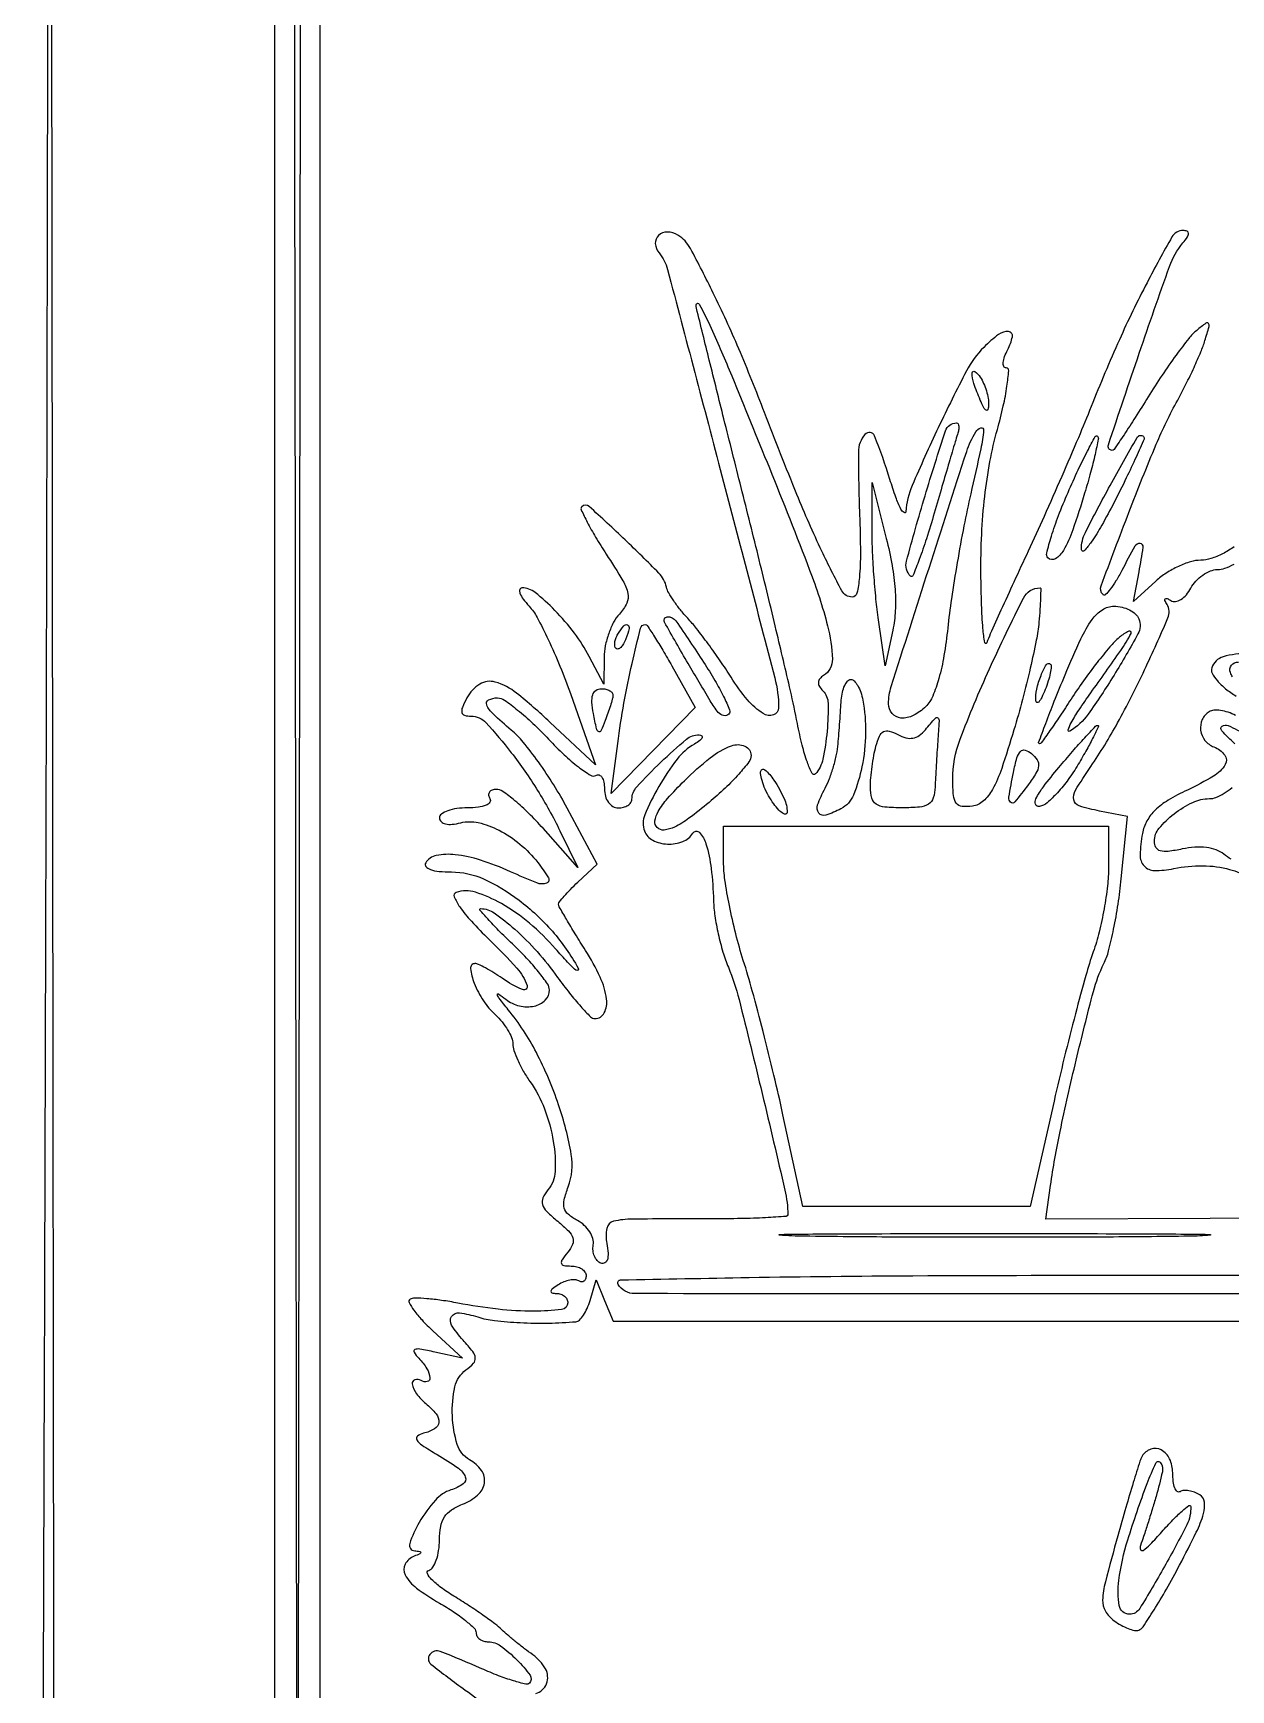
# Model space of a CAD drawing. Header units: inches. Extents: x -279 to 561, y -345 to 342.
# Drawn here: x -212 to -211.346, y -305.535 to -304.63 of the extents above; entities that cross this region are included whole.
import ezdxf

# ---------------------------------------------------------------- set-up
doc = ezdxf.new("R2010")
doc.units = ezdxf.units.IN
doc.header["$LTSCALE"] = 0.5
doc.header["$MEASUREMENT"] = 0

msp = doc.modelspace()

# ---------------------------------------------------------------- linework, layer by layer
for points in [[(-211.8532, -303.70677), (-211.85447, -304.78398), (-211.85574, -305.86119), (-211.85698, -304.78398, 0.000303), (-211.85782, -304.30902, 0.000858), (-211.85917, -303.97764, 0.000042), (-211.86075, -303.70924, 0.412467)], [(-211.86571, -303.70924, 0.000044), (-211.86698, -303.97076, 0.000881), (-211.86795, -304.29394, 0.00031), (-211.86823, -304.75771), (-211.86823, -305.80864), (-211.92827, -305.80864), (-211.98832, -305.80864), (-211.98959, -304.75646), (-211.99086, -303.70427), (-211.9921, -304.58548, -0.000253), (-211.99282, -304.96088, -0.000211), (-211.99396, -305.36022, -0.000212), (-211.99531, -305.72602, -0.000576), (-211.99667, -305.98547), (-212, -306.50426), (-209.40938, -306.50426)], [(-211.34429, -304.91043, -0.038317), (-211.35058, -304.91425, -0.039693), (-211.35699, -304.91688, -0.076118), (-211.36246, -304.91776, 0.071336), (-211.36802, -304.9186, 0.035486), (-211.37468, -304.92113, 0.034325), (-211.38135, -304.92479, 0.042541), (-211.38695, -304.92911), (-211.39926, -304.94037), (-211.39616, -304.9241, 0.010567), (-211.3939, -304.91068, 0.432658), (-211.39555, -304.9086, 0.294008), (-211.39848, -304.91016, 0.008286), (-211.40556, -304.92332, -0.016375), (-211.40879, -304.92909, -0.029082), (-211.41187, -304.93359, -0.031701), (-211.41448, -304.93655, -0.414095), (-211.41581, -304.93655, -0.293664), (-211.41687, -304.93168, -0.002214), (-211.40175, -304.89168, -0.008165), (-211.38676, -304.85441, -0.026015), (-211.37508, -304.83027, 0.00991), (-211.37058, -304.82169, 0.008428), (-211.36617, -304.81247, 0.00852), (-211.36244, -304.80394, 0.023625), (-211.3602, -304.79778, 0.00669), (-211.35796, -304.79018, 0.244346), (-211.35832, -304.78845, 0.402938), (-211.35969, -304.78829, 0.011699), (-211.36471, -304.79226, 0.052316), (-211.36903, -304.79668, 0.009614), (-211.37594, -304.80577, 0.010234), (-211.38363, -304.81678, 0.009153), (-211.39117, -304.8285, -0.00352), (-211.39821, -304.83973, -0.005664), (-211.40438, -304.84919, -0.001506), (-211.40985, -304.85731, -0.248706), (-211.41077, -304.8578, -0.511754), (-211.41293, -304.8548, -0.0017), (-211.39603, -304.80459, -0.004059), (-211.3795, -304.75728, -0.087335), (-211.37221, -304.74449, 0.023746), (-211.36975, -304.74123, 0.146859), (-211.36912, -304.73925, 0.314335), (-211.3699, -304.7381, 0.092025), (-211.37211, -304.73769, 0.26929), (-211.37819, -304.74122, 0.009341), (-211.39183, -304.76619, 0.015305), (-211.40689, -304.79732, 0.010187), (-211.42231, -304.83384, -0.005208), (-211.4293, -304.85085, -0.00265), (-211.43842, -304.87209, -0.002632), (-211.44805, -304.8939, -0.003939), (-211.45672, -304.91284, 0.001337), (-211.46453, -304.92968, 0.001759), (-211.47156, -304.94509, 0.001274), (-211.47738, -304.95804, 0.016915), (-211.47934, -304.96289, -0.770815), (-211.48043, -304.96279, -0.019868), (-211.48141, -304.95493, -0.01284), (-211.48215, -304.94207, -0.005852), (-211.4825, -304.92525, -0.013966), (-211.48208, -304.90351, -0.016465), (-211.48043, -304.883, -0.01753), (-211.47759, -304.8639, -0.021859), (-211.47355, -304.84643, 0.011691), (-211.4703, -304.83351, 0.02033), (-211.46828, -304.82265, 0.016275), (-211.46736, -304.81424, 0.437049), (-211.46873, -304.81276, -0.298756), (-211.46999, -304.81193, -0.124148), (-211.47034, -304.80982, -0.068209), (-211.46961, -304.80659, -0.033626), (-211.46788, -304.80275, 0.073228), (-211.46534, -304.79569, 0.444849), (-211.46739, -304.79293, 0.187788), (-211.47286, -304.79448, 0.034536), (-211.48093, -304.8015, 0.076385), (-211.49039, -304.81439, 0.009673), (-211.5058, -304.84537, 0.009048), (-211.52008, -304.87701, 0.088223), (-211.52342, -304.89125, -0.579987), (-211.52447, -304.89178, -0.131411), (-211.52619, -304.88984, -0.030046), (-211.52896, -304.88335, -0.010419), (-211.53217, -304.87369, 0.019444), (-211.54059, -304.84988, 0.563414), (-211.54582, -304.84901, 0.17974), (-211.54943, -304.85873, 0.009145), (-211.54877, -304.89298, -0.00736), (-211.54831, -304.91358, -0.024354), (-211.54886, -304.92714, -0.03275), (-211.55021, -304.93579, -0.351019), (-211.5528, -304.93787, -0.276888), (-211.55843, -304.93449, -0.01168), (-211.56935, -304.91283, -0.014271), (-211.58297, -304.88193, -0.005117), (-211.60066, -304.83716, 0.009033), (-211.61477, -304.80223, 0.012941), (-211.62864, -304.77185, 0.009837), (-211.64112, -304.7475, 0.131738), (-211.64794, -304.74025, 0.13295), (-211.65369, -304.73854, 0.19749), (-211.65854, -304.74039, 0.224779), (-211.66029, -304.74486, 0.157292), (-211.65825, -304.74995, -0.10896), (-211.65362, -304.75894, -0.000416), (-211.62389, -304.87173, -0.00068), (-211.59508, -304.98199, -0.063639), (-211.59299, -304.99835, -0.323304), (-211.5958, -305.00225, -0.226683), (-211.60138, -305.00154, -0.075915), (-211.60996, -304.99397, -0.03301), (-211.61895, -304.98165, 0.009524), (-211.62485, -304.97271, 0.007916), (-211.63145, -304.96342, 0.008008), (-211.63777, -304.95511, 0.021363), (-211.64261, -304.94945, -0.01872), (-211.64662, -304.94482, -0.019384), (-211.65022, -304.93996, -0.019511), (-211.653, -304.93553, -0.074832), (-211.65418, -304.9325, 0.139036), (-211.65838, -304.92478, 0.008941), (-211.67682, -304.90661, 0.005608), (-211.69638, -304.88841, 0.40037), (-211.70044, -304.88851, 0.315115), (-211.70074, -304.89021, 0.00966), (-211.69742, -304.89699, 0.015761), (-211.69291, -304.90513, 0.009845), (-211.68715, -304.91438, -0.008892), (-211.67803, -304.92896, -0.080968), (-211.67527, -304.9359, -0.168377), (-211.67588, -304.94117, -0.071698), (-211.6799, -304.94714, 0.063507), (-211.68305, -304.95165, 0.035399), (-211.68573, -304.95781, 0.034695), (-211.6876, -304.96453, 0.047011), (-211.68827, -304.97079), (-211.68847, -304.98541), (-211.69635, -304.9704, 0.040709), (-211.70447, -304.95757, 0.032241), (-211.71517, -304.94512, 0.029976), (-211.72592, -304.93538, 0.170678), (-211.73309, -304.93286, 0.334199), (-211.73429, -304.93376, 0.163726), (-211.7342, -304.93578, 0.067797), (-211.73244, -304.93898, 0.027702), (-211.72925, -304.94279, -0.06461), (-211.72485, -304.94895, -0.012809), (-211.71875, -304.96107, -0.013367), (-211.71234, -304.97566, -0.012081), (-211.70648, -304.99107), (-211.69296, -305.02942), (-211.71783, -305.00616, 0.01857), (-211.73603, -304.99036, 0.098641), (-211.74767, -304.98429, 0.213376), (-211.75614, -304.98545, 0.131492), (-211.76314, -304.99292, 0.022581), (-211.76564, -304.99814, 0.157909), (-211.76588, -305.00091, 0.275386), (-211.76442, -305.00244, 0.067733), (-211.76084, -305.00292, -0.209847), (-211.75279, -305.00646, -0.021072), (-211.73894, -305.02287, -0.025468), (-211.72458, -305.04349, -0.025439), (-211.71238, -305.06548), (-211.70257, -305.0855), (-211.7216, -305.06415, 0.016022), (-211.72936, -305.05598, 0.021267), (-211.73696, -305.0491, 0.019202), (-211.74359, -305.044, 0.158504), (-211.74717, -305.04288, 0.082803), (-211.74944, -305.04329, 0.159079), (-211.75089, -305.04441, 0.180136), (-211.75129, -305.04605, 0.10998), (-211.75063, -305.04796, -0.297719), (-211.75068, -305.04992, -0.145541), (-211.75271, -305.05156, -0.069343), (-211.75692, -305.05264, -0.027979), (-211.76284, -305.05297, 0.034448), (-211.76871, -305.05337, 0.052521), (-211.77366, -305.0546, 0.068399), (-211.77706, -305.05639, 0.242068), (-211.77815, -305.05852, 0.211654), (-211.77727, -305.06051, 0.12889), (-211.77494, -305.06172, 0.079682), (-211.77126, -305.06196, 0.03792), (-211.76656, -305.06115, -0.118765), (-211.75693, -305.06106, -0.06204), (-211.7456, -305.06521, -0.055611), (-211.73424, -305.07274, -0.051647), (-211.72451, -305.08277, -0.03155), (-211.71868, -305.09122, -0.477316), (-211.71974, -305.09414, -0.179772), (-211.72497, -305.09401, -0.011327), (-211.73937, -305.08787, 0.027605), (-211.75575, -305.0815, 0.052774), (-211.76953, -305.07855, 0.073911), (-211.77986, -305.07899, 0.209728), (-211.78566, -305.083, 0.326523), (-211.7855, -305.08498, 0.130636), (-211.78313, -305.08661, 0.061499), (-211.77836, -305.08767, 0.024166), (-211.77162, -305.088, -0.107525), (-211.75408, -305.09181, -0.055258), (-211.7347, -305.1034, -0.051108), (-211.7165, -305.12041, -0.053117), (-211.70239, -305.14055, -0.375224), (-211.70262, -305.14161, -0.349813), (-211.70375, -305.14157, -0.029229), (-211.7082, -305.1373, -0.007788), (-211.71478, -305.12998, 0.038233), (-211.72898, -305.116, 0.045997), (-211.74433, -305.10529, 0.052354), (-211.75856, -305.09905, 0.1588), (-211.76899, -305.09913, 0.434115), (-211.77008, -305.1015, 0.054873), (-211.76705, -305.10706, 0.034187), (-211.76074, -305.11492, 0.013618), (-211.75108, -305.12483, -0.015453), (-211.73583, -305.1406, -0.103404), (-211.73033, -305.14995, -0.651688), (-211.73287, -305.15227, -0.049355), (-211.74391, -305.14606, 0.01293), (-211.74854, -305.14299, 0.016197), (-211.753, -305.1404, 0.014442), (-211.75682, -305.13848, 0.109624), (-211.75878, -305.13804, 0.448236), (-211.76118, -305.14074, 0.066246), (-211.75916, -305.14874, 0.050113), (-211.75414, -305.1584, 0.063987), (-211.74763, -305.16602, -0.037425), (-211.74399, -305.16985, -0.036075), (-211.74091, -305.17422, -0.038294), (-211.73878, -305.17847, -0.097372), (-211.73812, -305.18184, 0.082963), (-211.73751, -305.18549, 0.023893), (-211.73538, -305.19083, 0.023331), (-211.73237, -305.19671, 0.022913), (-211.7288, -305.20233, -0.061921), (-211.7208, -305.21741, -0.049677), (-211.71598, -305.23515, -0.052323), (-211.71499, -305.25148, -0.163765), (-211.71889, -305.26161, 0.066036), (-211.72167, -305.26603, 0.184097), (-211.72191, -305.26964, 0.124483), (-211.71961, -305.2734, 0.023876), (-211.71359, -305.27877, -0.024569), (-211.70768, -305.28406, -0.120331), (-211.70534, -305.28785, -0.181155), (-211.70551, -305.29144, -0.072311), (-211.70811, -305.29571, 0.020918), (-211.71119, -305.29975, 0.218241), (-211.71155, -305.30174, 0.303345), (-211.71026, -305.3029, 0.035586), (-211.7062, -305.30319, -0.063433), (-211.7031, -305.30359, -0.081404), (-211.70047, -305.30475, -0.09842), (-211.69871, -305.30647, -0.151158), (-211.69808, -305.30849, -0.080793), (-211.69838, -305.31033, -0.15914), (-211.69925, -305.31151, -0.183592), (-211.70055, -305.31185, -0.111548), (-211.70207, -305.31132, 0.131214), (-211.70412, -305.31071, 0.054724), (-211.70703, -305.31093, 0.049042), (-211.71026, -305.31188, 0.045296), (-211.71333, -305.31345, 0.019534), (-211.71645, -305.3156, 0.180775), (-211.71732, -305.31695, 0.409565), (-211.71676, -305.31783, 0.054277), (-211.71435, -305.31813, -0.07833), (-211.71196, -305.31853, -0.089546), (-211.70993, -305.31965, -0.099425), (-211.70857, -305.32129, -0.123684), (-211.70809, -305.32321, -0.381791), (-211.71143, -305.32694, -0.027023), (-211.72657, -305.32782, -0.028657), (-211.74618, -305.32677, -0.019961), (-211.7681, -305.32344, 0.011768), (-211.77698, -305.32195, 0.015999), (-211.78505, -305.32104, 0.012872), (-211.79171, -305.32068, 0.146426), (-211.79422, -305.32136, 0.394768), (-211.7947, -305.32311, 0.035351), (-211.79207, -305.32733, 0.031257), (-211.78768, -305.33265, 0.017757), (-211.78176, -305.33853), (-211.76564, -305.35344), (-211.78065, -305.35019, 0.008587), (-211.78883, -305.34857, 0.138166), (-211.7916, -305.34883, 0.477643), (-211.79205, -305.35025, 0.04327), (-211.78941, -305.35359, -0.049253), (-211.78505, -305.35925, -0.114325), (-211.78333, -305.36429, -0.382047), (-211.7848, -305.36632, -0.194184), (-211.78816, -305.36575, 0.215119), (-211.79163, -305.36529, 0.386198), (-211.793, -305.36758, 0.109214), (-211.79061, -305.373, 0.061463), (-211.78566, -305.37826, -0.047916), (-211.77998, -305.38397, -0.193174), (-211.77854, -305.38856, -0.247433), (-211.78078, -305.39212, -0.075178), (-211.78691, -305.39453, 0.105498), (-211.79018, -305.39605, 0.393067), (-211.79055, -305.39809, 0.104977), (-211.78763, -305.40104, 0.011349), (-211.77944, -305.40616, -0.017389), (-211.76783, -305.4136, -0.149376), (-211.76405, -305.41838, -0.348552), (-211.76521, -305.42216, -0.072512), (-211.7719, -305.42545, 0.136114), (-211.78039, -305.43105, 0.045287), (-211.78921, -305.44322, 0.056231), (-211.7944, -305.45472, 0.488323), (-211.79168, -305.45872, -0.017815), (-211.78887, -305.45901, -0.39756), (-211.7884, -305.45959, -0.270802), (-211.78892, -305.46035, -0.012468), (-211.79191, -305.46164, 0.174915), (-211.79688, -305.46609, 0.252381), (-211.79688, -305.47186, 0.109746), (-211.79069, -305.47903, 0.030118), (-211.77811, -305.48725, -0.017081), (-211.77046, -305.49198, -0.024022), (-211.764, -305.49674, -0.021782), (-211.75919, -305.50101, -0.202819), (-211.75813, -305.50352, 0.137475), (-211.75762, -305.50537, 0.100196), (-211.75616, -305.50695, 0.086112), (-211.75398, -305.50801, 0.070433), (-211.7514, -305.50837, -0.160407), (-211.74477, -305.51056, -0.038658), (-211.7359, -305.51823, -0.037262), (-211.7287, -305.52669, -0.369697), (-211.72903, -305.53098, -0.261942), (-211.73103, -305.53154, -0.013533), (-211.73773, -305.52972, -0.018604), (-211.74589, -305.52691, -0.012147), (-211.75509, -305.52311, 0.011602), (-211.77773, -305.51372, 0.333248), (-211.78345, -305.51532, 0.40834), (-211.78282, -305.52054, 0.012819), (-211.76404, -305.53477, -0.01911), (-211.738, -305.55503, -0.014861)], [(-211.2677, -305.27691), (-211.35742, -305.27729), (-211.44715, -305.27766), (-211.44449, -305.25915, -0.016376), (-211.43929, -305.22975, -0.007), (-211.43051, -305.19081, -0.005104), (-211.42107, -305.15322, -0.050964), (-211.41539, -305.13804, 0.051304), (-211.41278, -305.13106, 0.013043), (-211.41004, -305.11926, 0.013158), (-211.40759, -305.10554, 0.012975), (-211.40586, -305.09166), (-211.40252, -305.05778), (-211.41768, -305.05475, -0.025895), (-211.42882, -305.05192, -0.274774), (-211.43183, -305.04858, -0.188722), (-211.43091, -305.04341, -0.012431), (-211.42254, -305.03045, 0.024273), (-211.4079, -305.00657, 0.01552), (-211.39314, -304.97756, 0.007744), (-211.38037, -304.94926, 0.245265), (-211.38091, -304.94189, -0.033307), (-211.38202, -304.93979, -0.30634), (-211.38185, -304.93882, -0.314522), (-211.3809, -304.93864, -0.034216), (-211.37882, -304.93974, 0.177692), (-211.37629, -304.94025, 0.100621), (-211.37332, -304.93917, 0.077641), (-211.37035, -304.93663, 0.054672), (-211.36786, -304.933, -0.062636), (-211.36511, -304.92912, -0.054589), (-211.36137, -304.92583, -0.057413), (-211.35724, -304.9236, -0.095702), (-211.35337, -304.92285, 0.085898), (-211.34925, -304.92214, 0.040528), (-211.34432, -304.91991, 0.03859)], [(-211.33676, -304.96883, 0.077006), (-211.35022, -304.97047, 0.249624), (-211.35651, -304.9765, 0.207171), (-211.35624, -304.97949, 0.053287), (-211.35341, -304.98356, 0.045148), (-211.34889, -304.98793, 0.032751), (-211.34315, -304.99195, -0.037567)], [(-211.34507, -304.98147, -0.070512), (-211.34631, -304.97915, -0.555941), (-211.34189, -304.97349, -0.079184)], [(-211.34353, -305.00252, 0.042628), (-211.34751, -305.00081, 0.045144), (-211.35164, -304.99983, 0.049688), (-211.35533, -304.99968, 0.124517), (-211.35788, -305.00049, 0.148875), (-211.36169, -305.00481, 0.141056), (-211.36254, -305.01062, 0.13544), (-211.36017, -305.01617, 0.133648), (-211.35528, -305.01975, -0.137049), (-211.3494, -305.02412, -0.31269), (-211.34911, -305.02937, -0.120906), (-211.35553, -305.03568, -0.02437), (-211.36977, -305.04324, 0.024741), (-211.38031, -305.04885, 0.05772), (-211.38739, -305.05427, 0.07548), (-211.39186, -305.06014, 0.078055), (-211.39433, -305.06701, 0.039029), (-211.39562, -305.07864, 0.193253), (-211.39341, -305.08471, 0.214195), (-211.38781, -305.0872, 0.048391), (-211.37719, -305.08613, -0.05081), (-211.3613, -305.0846, -0.064469), (-211.3467, -305.08657, -0.08436), (-211.33632, -305.09135, -0.247624)], [(-211.34383, -305.01802, -0.017574), (-211.35101, -305.01085, -0.442535), (-211.3508, -305.00837, -0.280245), (-211.34758, -305.00802, -0.013305), (-211.33743, -305.01311, 0.024439)], [(-211.34592, -305.08107, -0.043392), (-211.34986, -305.07834, 0.086866), (-211.354, -305.07597, 0.054938), (-211.35943, -305.07466, 0.048371), (-211.36575, -305.07447, 0.037385), (-211.37259, -305.07544, -0.020967), (-211.38024, -305.07679, -0.101948), (-211.38461, -305.07648, -0.202945), (-211.38693, -305.07462, -0.124603), (-211.38781, -305.07117, -0.175542), (-211.38527, -305.06416, -0.05452), (-211.37707, -305.05626, -0.054013), (-211.36687, -305.05001, -0.110953), (-211.35778, -305.04796, 0.096508), (-211.35419, -305.04727, 0.040679), (-211.34978, -305.04505, 0.03828), (-211.34532, -305.04184, 0.04057)], [(-211.72554, -305.53666, 0.231535), (-211.7197, -305.53128, 0.222828), (-211.72024, -305.52319, 0.114116), (-211.7272, -305.51545, -0.009606), (-211.73167, -305.51219, -0.007158), (-211.73647, -305.50843, -0.00724), (-211.7409, -305.50476, -0.01628), (-211.74413, -305.50182, 0.032284), (-211.74787, -305.49862, 0.007748), (-211.75449, -305.49381, 0.007926), (-211.76228, -305.48853, 0.007779), (-211.77028, -305.48346, -0.01947), (-211.77742, -305.4787, -0.041668), (-211.78243, -305.47439, -0.077952), (-211.78474, -305.47116, -0.457106), (-211.78404, -305.46947, 0.174073), (-211.78178, -305.46769, 0.05512), (-211.77988, -305.46376, 0.047429), (-211.77859, -305.45856, 0.037476), (-211.77815, -305.45278, -0.044936), (-211.77749, -305.44545, -0.098154), (-211.77543, -305.44023, -0.104302), (-211.77163, -305.43638, -0.055252), (-211.76564, -305.43331, 0.087724), (-211.75729, -305.42832, 0.176088), (-211.75359, -305.4217, 0.197619), (-211.7552, -305.41481, 0.110558), (-211.76171, -305.40898, -0.192663), (-211.76842, -305.40068, -0.064784), (-211.7711, -305.38505, -0.064528), (-211.76969, -305.36913, -0.18244), (-211.7637, -305.35994, 0.046144), (-211.75958, -305.3563, 0.215836), (-211.75858, -305.35338, 0.143421), (-211.75996, -305.34993, 0.017528), (-211.76526, -305.34365, -0.041295), (-211.7715, -305.33548, -0.291575), (-211.77152, -305.33072, -0.295105), (-211.76722, -305.32873, -0.04187), (-211.75726, -305.33101, 0.049304), (-211.74804, -305.33298, 0.015855), (-211.73409, -305.3341, 0.01577), (-211.71853, -305.33436, 0.018027), (-211.70367, -305.3336, 0.178221), (-211.70174, -305.3327, 0.047666), (-211.69957, -305.33002, 0.042077), (-211.69751, -305.3263, 0.032825), (-211.69591, -305.32196), (-211.69257, -305.3107), (-211.68798, -305.32196), (-211.68339, -305.33322), (-211.423, -305.33322, -0.000537), (-211.254, -305.3334, -0.008785)]]:
    msp.add_lwpolyline(points, format="xyb")
msp.add_lwpolyline([(-211.84321, -305.80864), (-211.84321, -304.76897), (-211.84321, -303.72929), (-211.00246, -303.73057), (-210.16172, -303.73185)])
for points in [[(-211.59803, -304.86735, -0.004887), (-211.57602, -304.92312, -0.027611), (-211.56624, -304.95355, -0.056303), (-211.56361, -304.97176, -0.268163), (-211.5684, -304.98067, 0.080952), (-211.57046, -304.98247, 0.162726), (-211.57124, -304.98445, 0.14724), (-211.57069, -304.98665, 0.062458), (-211.56881, -304.98907, -0.194141), (-211.56597, -304.99576, -0.027108), (-211.56652, -305.0111, -0.029526), (-211.56882, -305.02646, -0.132041), (-211.57291, -305.03449, -0.530608), (-211.57469, -305.03425, -0.028975), (-211.57729, -305.02808, -0.02463), (-211.58008, -305.0188, -0.012732), (-211.58269, -305.00697, 0.008914), (-211.58651, -304.989, 0.001649), (-211.59424, -304.95607, 0.001769), (-211.60355, -304.91762, 0.001612), (-211.61342, -304.87802, -0.000524), (-211.62285, -304.84052, -0.000845), (-211.6308, -304.80857, -0.000117), (-211.63781, -304.78015, -0.060466), (-211.63803, -304.77835, -0.780895), (-211.63626, -304.77791, -0.016833), (-211.6298, -304.79107, -0.007845), (-211.6186, -304.81707, -0.001311)], [(-211.47831, -304.83277, -0.051935), (-211.47869, -304.83545, -0.491407), (-211.47961, -304.83585, -0.152377), (-211.48093, -304.83448, -0.014925), (-211.48289, -304.83027, -0.019739), (-211.48637, -304.8212, -0.081911), (-211.48732, -304.81543, -0.608383), (-211.48586, -304.81467, -0.095694), (-211.48289, -304.81776, -0.040566), (-211.48105, -304.82118, -0.028934), (-211.47955, -304.82527, -0.029384), (-211.47856, -304.82936, -0.053798)], [(-211.48809, -304.88157, 0.008617), (-211.49178, -304.89892, 0.005615), (-211.49546, -304.91907, 0.005647), (-211.49861, -304.93881, 0.010718), (-211.50062, -304.95478, -0.01605), (-211.50268, -304.96981, -0.026283), (-211.50549, -304.98234, -0.030702), (-211.50885, -304.99199, -0.097642), (-211.51263, -304.99763, -0.078726), (-211.51942, -305.00256, -0.137433), (-211.52618, -305.00392, -0.202101), (-211.53099, -305.00145, -0.176284), (-211.53293, -304.99611, -0.076983), (-211.53149, -304.98678, -0.000758), (-211.51085, -304.9221, -0.000948), (-211.49028, -304.85836, -0.059928), (-211.48534, -304.8477, -0.173885), (-211.48258, -304.8455, -0.540018), (-211.48107, -304.84668, -0.03308), (-211.4826, -304.85698, -0.003221)], [(-211.49529, -304.84904, 0.007574), (-211.49658, -304.85314, 0.00058), (-211.49987, -304.86425, 0.000797), (-211.50377, -304.87752, 0.000607), (-211.50799, -304.89205, -0.007044), (-211.51224, -304.90599, -0.012476), (-211.51619, -304.91734, -0.007039), (-211.51968, -304.92624, -0.53606), (-211.52095, -304.9265, -0.267514), (-211.52315, -304.91831, -0.007874), (-211.51304, -304.88261, -0.007365), (-211.50181, -304.84711, -0.322995), (-211.49581, -304.84278, -0.275445), (-211.49499, -304.84328, -0.103218), (-211.49459, -304.84462, -0.065132), (-211.49468, -304.84664, -0.03601)], [(-211.42588, -304.88113, -0.010001), (-211.43239, -304.90121, -0.045535), (-211.43745, -304.91239, -0.125022), (-211.44181, -304.91693, -0.348973), (-211.44591, -304.91646, -0.264835), (-211.44661, -304.91388, -0.011784), (-211.44402, -304.90463, -0.017219), (-211.44015, -304.89341, -0.011172), (-211.43495, -304.88071, -0.006502), (-211.42938, -304.86837, -0.011271), (-211.42439, -304.85828, -0.005413), (-211.42006, -304.85021, -0.499378), (-211.41891, -304.85004, -0.251089), (-211.41842, -304.85166, -0.005465), (-211.42019, -304.85994, -0.011156), (-211.42263, -304.86979, -0.007135)], [(-211.40975, -304.88606, -0.009802), (-211.41653, -304.89866, -0.022339), (-211.42225, -304.90782, -0.043374), (-211.42615, -304.91256, -0.66094), (-211.4276, -304.91199, -0.125683), (-211.42548, -304.90257, -0.00768), (-211.41191, -304.87688, -0.004597), (-211.39724, -304.8507, -0.492254), (-211.39374, -304.85022, -0.309559), (-211.39347, -304.85157, -0.002884), (-211.39779, -304.86139, -0.008327), (-211.40312, -304.8728, -0.005134)], [(-211.53064, -304.95589), (-211.53475, -304.9754), (-211.53841, -304.95038, -0.011704), (-211.5398, -304.93899, -0.006951), (-211.54096, -304.92536, -0.006954), (-211.54173, -304.91172, -0.011899), (-211.54194, -304.90033), (-211.54182, -304.87531), (-211.53418, -304.90584, -0.017405), (-211.53102, -304.92062, -0.0263), (-211.5294, -304.93368, -0.030004), (-211.52928, -304.94534, -0.039527)], [(-211.45086, -304.95163, -0.027164), (-211.45227, -304.96146, -0.00761), (-211.45555, -304.97664, -0.007652), (-211.45979, -304.99373, -0.007985), (-211.46449, -305.01043, -0.008985), (-211.47118, -305.03144, -0.04319), (-211.47621, -305.04293, -0.084751), (-211.48119, -305.04924, -0.147466), (-211.48718, -305.05207, -0.062206), (-211.49283, -305.0522, -0.212403), (-211.49595, -305.05042, -0.137267), (-211.49752, -305.04625, -0.021871), (-211.4979, -305.03745, -0.090918), (-211.49389, -305.01555, -0.016213), (-211.4778, -304.97698, -0.010008), (-211.4593, -304.93843, -0.283023), (-211.45025, -304.93286, -0.420046), (-211.44986, -304.93326, -0.003118), (-211.44999, -304.93837, -0.008832), (-211.45029, -304.94443, -0.005267)], [(-211.63392, -304.97347, -0.012211), (-211.62776, -304.98341, -0.019328), (-211.62302, -304.99225, -0.014085), (-211.61972, -304.99954, -0.304446), (-211.62016, -305.00174, -0.247241), (-211.62299, -305.00261, -0.179059), (-211.62589, -305.00089, -0.034893), (-211.63026, -304.9946, -0.001963), (-211.64237, -304.97415, -0.006147), (-211.65527, -304.95153, -0.545078), (-211.65374, -304.94867, -0.268725), (-211.64903, -304.95091, -0.005515)], [(-211.39624, -304.94977, -0.220108), (-211.39679, -304.95802, -0.012772), (-211.40981, -304.98046, -0.017608), (-211.424, -305.00182, -0.099199), (-211.43396, -305.01112, -0.687735), (-211.43482, -305.01046, -0.053575), (-211.43322, -305.0066, -0.021516), (-211.42894, -304.99949, -0.008795), (-211.42255, -304.99022, 0.002799), (-211.4062, -304.96707, 0.033421), (-211.40054, -304.95769, 0.714548), (-211.40171, -304.95648, 0.071359), (-211.40691, -304.95986, 0.035663), (-211.41211, -304.96512, 0.011204), (-211.41912, -304.97369, 0.01113), (-211.42655, -304.98364, 0.012105), (-211.43331, -304.99364, -0.004534), (-211.43941, -305.00295, -0.007207), (-211.44481, -305.0108, -0.002446), (-211.44957, -305.01743, -0.240358), (-211.45056, -305.01794, -0.52111), (-211.45099, -305.01733, -0.001585), (-211.44714, -305.00691, -0.006038), (-211.44245, -304.9948, -0.003537), (-211.43656, -304.9804, -0.00936), (-211.42788, -304.96067, -0.046268), (-211.4218, -304.95017, -0.092588), (-211.41621, -304.94477, -0.14697), (-211.40989, -304.94287, -0.058117), (-211.40548, -304.94338, -0.05902), (-211.40134, -304.9449, -0.065071), (-211.39806, -304.94713, -0.119682)], [(-211.65126, -304.97551), (-211.63861, -304.99814), (-211.66146, -305.02165), (-211.68431, -305.04516), (-211.68079, -305.01778, -0.012193), (-211.67741, -304.99579, -0.012595), (-211.673, -304.97423, -0.005105), (-211.66831, -304.95484, -0.343436), (-211.66579, -304.95288, -0.25117), (-211.66471, -304.95346, -0.003927), (-211.66074, -304.95953, -0.009352), (-211.65624, -304.96683, -0.005927)], [(-211.67634, -304.9606, -0.035865), (-211.67764, -304.96339, -0.069269), (-211.67913, -304.96536, -0.118528), (-211.68054, -304.96622, -0.281567), (-211.68169, -304.96594, -0.156651), (-211.68236, -304.96463, -0.070517), (-211.6824, -304.96269, -0.059701), (-211.68186, -304.96044, -0.049364), (-211.68077, -304.95822, -0.030391), (-211.67746, -304.95352, -0.36195), (-211.67543, -304.95311, -0.344086), (-211.67458, -304.95506, -0.029555)], [(-211.44743, -304.98844, -0.017209), (-211.44931, -304.99269, -0.061306), (-211.45091, -304.99518, -0.32108), (-211.45191, -304.99544, -0.2958), (-211.45255, -304.99458, -0.069294), (-211.45201, -304.98817, -0.038094), (-211.44969, -304.98065, -0.040138), (-211.44679, -304.97473, -0.489514), (-211.44463, -304.97446, -0.223938), (-211.44412, -304.97589, -0.025532), (-211.44463, -304.97939, -0.026918), (-211.44574, -304.9837, -0.018739)], [(-211.547, -304.99417, -0.050831), (-211.54548, -305.01203, -0.045344), (-211.54749, -305.03054, -0.047737), (-211.55216, -305.046, -0.174282), (-211.55892, -305.05349, -0.043346), (-211.56715, -305.05701, -0.317215), (-211.57102, -305.05583, -0.259663), (-211.5717, -305.05137, -0.033864), (-211.56761, -305.0423, 0.031651), (-211.56518, -305.03696, 0.019591), (-211.56297, -305.03043, 0.019627), (-211.56129, -305.02378, 0.033143), (-211.56048, -305.0181, 0.00043), (-211.56006, -305.01243, 0.000276), (-211.55957, -305.00584, 0.000277), (-211.55911, -304.99939, 0.000518), (-211.55874, -304.99417, -0.037107), (-211.55812, -304.98986, -0.053837), (-211.55689, -304.98621, -0.068447), (-211.55529, -304.98371, -0.21955), (-211.55354, -304.98291, -0.204285), (-211.55169, -304.98369, -0.059711), (-211.54979, -304.98621, -0.049315), (-211.54813, -304.98986, -0.035787)], [(-211.71856, -305.01551, 0.016244), (-211.71011, -305.02397, 0.025205), (-211.70224, -305.03063, 0.022491), (-211.69562, -305.03522, 0.28637), (-211.69273, -305.03524, -0.222168), (-211.69097, -305.03503, -0.174255), (-211.68944, -305.03623, -0.096095), (-211.6884, -305.03892, -0.04418), (-211.68807, -305.04266, 0.068368), (-211.68752, -305.04668, 0.089375), (-211.68591, -305.05, 0.104647), (-211.68348, -305.05219, 0.131786), (-211.68057, -305.05297, 0.059639), (-211.6777, -305.05263, 0.078506), (-211.67526, -305.05161, 0.09682), (-211.67364, -305.05011, 0.159601), (-211.67306, -305.04835, -0.187171), (-211.67044, -305.04159, -0.016197), (-211.6573, -305.02811, -0.016321), (-211.64332, -305.01551, -0.183657), (-211.63639, -305.01309, -0.15604), (-211.63495, -305.01359, -0.361138), (-211.6347, -305.01463, -0.117145), (-211.63603, -305.01622, -0.028908), (-211.63889, -305.01812, 0.095873), (-211.64837, -305.02642, 0.034616), (-211.65839, -305.04136, 0.031315), (-211.66606, -305.05688, 0.19311), (-211.6662, -305.06561, 0.184563), (-211.66166, -305.07066, 0.107892), (-211.65369, -305.07278, 0.104247), (-211.64534, -305.0714, 0.162966), (-211.63979, -305.06678, -0.495937), (-211.6362, -305.06643, -0.112929), (-211.63262, -305.07266, -0.044901), (-211.62978, -305.08619, -0.022426), (-211.62852, -305.10365, 0.030705), (-211.62778, -305.11192, 0.017295), (-211.62593, -305.12183, 0.017212), (-211.62336, -305.13173, 0.026886), (-211.62041, -305.14003, -0.037596), (-211.61457, -305.1576, -0.002526), (-211.60197, -305.209, -0.001872), (-211.58952, -305.26177, -0.05703), (-211.58798, -305.27523, -0.395327), (-211.58883, -305.27614, -0.002847), (-211.60011, -305.2768, -0.008455), (-211.61344, -305.27729, -0.005079), (-211.62927, -305.27744, 0.001647), (-211.67279, -305.27756, 0.05591), (-211.68305, -305.27877, 0.294108), (-211.68678, -305.28262, 0.096833), (-211.68681, -305.29088, -0.028608), (-211.68611, -305.29619, -0.090613), (-211.68649, -305.29974, -0.198015), (-211.68786, -305.30144, -0.213129), (-211.68998, -305.30162, -0.125826), (-211.69201, -305.30026, -0.083547), (-211.69352, -305.29789, -0.074735), (-211.69429, -305.29487, -0.068921), (-211.69417, -305.29167, 0.117769), (-211.69437, -305.28822, 0.06983), (-211.69611, -305.28447, 0.063644), (-211.69905, -305.28098, 0.063181), (-211.70277, -305.27834, -0.050654), (-211.70778, -305.27497, -0.153287), (-211.70998, -305.27155, -0.127889), (-211.71004, -305.26708, -0.030777), (-211.70783, -305.25996, 0.135413), (-211.70616, -305.24227, 0.037837), (-211.71311, -305.2151, 0.03786), (-211.72524, -305.18659, 0.051436), (-211.74057, -305.16322, -0.004046), (-211.7456, -305.15694, -0.108276), (-211.74653, -305.15502, -0.686068), (-211.74595, -305.15462, -0.013795), (-211.74193, -305.15752, 0.103446), (-211.73446, -305.16111, 0.11342), (-211.72643, -305.16124, 0.143132), (-211.72042, -305.158, 0.20064), (-211.7181, -305.15244, 0.153842), (-211.71915, -305.14912, 0.016555), (-211.72404, -305.14259, 0.019114), (-211.73058, -305.13506, 0.01428), (-211.73833, -305.12726, -0.006701), (-211.74588, -305.11988, -0.012537), (-211.75177, -305.11367, -0.009112), (-211.75602, -305.10877, -0.636662), (-211.75567, -305.10802, -0.154416), (-211.74827, -305.11036, -0.029066), (-211.73702, -305.11929, -0.029208), (-211.72485, -305.1315, -0.02554), (-211.71361, -305.14559, 0.011376), (-211.70712, -305.1542, 0.016555), (-211.70098, -305.16147, 0.012091), (-211.69564, -305.1671, 0.199567), (-211.6933, -305.16807, 0.281904), (-211.68817, -305.16493, 0.153203), (-211.68689, -305.15737, 0.075234), (-211.6904, -305.14545, 0.032117), (-211.69841, -305.13082, -0.003889), (-211.70404, -305.12179, -0.005884), (-211.70878, -305.11384, -0.002518), (-211.71271, -305.107, -0.129724), (-211.71309, -305.10554, -0.172014), (-211.71265, -305.10428, -0.010273), (-211.71, -305.10115, -0.014467), (-211.70661, -305.09751, -0.010108), (-211.70258, -305.0936), (-211.69206, -305.0838), (-211.70842, -305.05312, 0.017382), (-211.71572, -305.04049, 0.015622), (-211.72413, -305.02794, 0.015871), (-211.73239, -305.01715, 0.046562), (-211.73895, -305.0105, -0.012801), (-211.74888, -305.00169, -0.104763), (-211.75234, -304.99676, -0.400508), (-211.75132, -304.99403, -0.112871), (-211.74644, -304.99292, -0.154478), (-211.74271, -304.99409, -0.017052), (-211.73549, -304.99955, -0.019516), (-211.72716, -305.00686, -0.014612)], [(-211.68342, -304.99166, -0.042526), (-211.68379, -304.99372, -0.009051), (-211.6848, -304.99721, -0.009406), (-211.68613, -305.00123, -0.008822), (-211.68763, -305.00529, -0.013845), (-211.69001, -305.01091, -0.44332), (-211.69128, -305.01132, -0.210906), (-211.69241, -305.00976, -0.00605), (-211.69409, -305.00153, -0.029267), (-211.6949, -304.99532, -0.093142), (-211.69443, -304.99119, -0.164572), (-211.69272, -304.98882, -0.155923), (-211.68988, -304.98791, -0.053542), (-211.6873, -304.98819, -0.078237), (-211.68517, -304.98901, -0.103346), (-211.68381, -304.99023, -0.183529)], [(-211.50609, -305.01669, 0.002486), (-211.50651, -305.02278, 0.001689), (-211.50692, -305.02971, 0.001701), (-211.50728, -305.03641, 0.003412), (-211.50751, -305.04171, -0.067479), (-211.50852, -305.04757, -0.177904), (-211.51108, -305.05088, -0.118128), (-211.51598, -305.05254, -0.022659), (-211.52543, -305.05297, -0.02167), (-211.53496, -305.05256, -0.122215), (-211.53974, -305.05092, -0.187481), (-211.54213, -305.04762, -0.065702), (-211.54288, -305.04171, -0.020449), (-211.54263, -305.03659, -0.01192), (-211.54195, -305.03048, -0.011906), (-211.54097, -305.02439, -0.019691), (-211.53982, -305.01931, -0.037171), (-211.5379, -305.01382, -0.169086), (-211.53564, -305.01137, -0.195781), (-211.53256, -305.01105, -0.052129), (-211.5279, -305.01295, 0.056531), (-211.52344, -305.01472, 0.109869), (-211.51962, -305.0149, 0.113709), (-211.51617, -305.01345, 0.063327), (-211.51283, -305.01033, -0.006965), (-211.50738, -305.00394, -0.424757), (-211.50602, -305.00388, -0.222206), (-211.50535, -305.00558, -0.003245)], [(-211.42936, -305.0292, -0.024384), (-211.43479, -305.03747, -0.028468), (-211.44075, -305.04473, -0.029325), (-211.44641, -305.05019, -0.128257), (-211.45055, -305.05221, -0.367288), (-211.45263, -305.05106, -0.208959), (-211.45247, -305.04799, -0.048448), (-211.44839, -305.04147, -0.01016), (-211.43996, -305.03094, -0.004665), (-211.43244, -305.02212, -0.007301), (-211.4258, -305.01469, -0.002737), (-211.42, -305.00846, -0.20681), (-211.41877, -305.00793, -0.549286), (-211.41836, -305.00857, -0.005897), (-211.42107, -305.01418, -0.011305), (-211.42469, -305.02104, -0.00639)], [(-211.608, -305.02438, -0.165737), (-211.6092, -305.02791, -0.018298), (-211.61474, -305.03457, -0.020739), (-211.62215, -305.04219, -0.015362), (-211.63093, -305.05, -0.013992), (-211.64194, -305.05869, -0.046911), (-211.64979, -305.06346, -0.084602), (-211.65542, -305.06511, -0.229026), (-211.65925, -305.06378, -0.236277), (-211.66048, -305.06009, -0.095856), (-211.65869, -305.05494, -0.050531), (-211.65361, -305.04791, -0.014626), (-211.64442, -305.03816, -0.029479), (-211.63041, -305.02572, -0.076605), (-211.6187, -305.0191, -0.194649), (-211.61137, -305.01926, -0.299368)], [(-211.45676, -305.04046, -0.010119), (-211.464, -305.04975, -0.420344), (-211.46629, -305.04996, -0.265485), (-211.46729, -305.04721, -0.006701), (-211.46477, -305.03367, -0.01798), (-211.46286, -305.02563, -0.124604), (-211.46087, -305.02214, -0.28368), (-211.45833, -305.02148, -0.098487), (-211.45486, -305.02336, -0.075376), (-211.45183, -305.02677, -0.173546), (-211.45104, -305.03006, -0.111101), (-211.45244, -305.03412, -0.022314)], [(-211.58832, -305.05547, -0.34494), (-211.58903, -305.05639, -0.207124), (-211.59047, -305.05615, -0.065097), (-211.59282, -305.05416, -0.023019), (-211.59565, -305.05076, -0.034856), (-211.59845, -305.04647, -0.02992), (-211.60079, -305.04161, -0.031046), (-211.60237, -305.03692, -0.071906), (-211.60282, -305.03325, -0.629357), (-211.60052, -305.03221, -0.07361), (-211.59551, -305.03786, -0.036854), (-211.59001, -305.04783, -0.107174)], [(-211.41283, -305.08532, -0.02892), (-211.41342, -305.0956, -0.015671), (-211.41528, -305.10814, -0.015565), (-211.41797, -305.12082, -0.023679), (-211.42117, -305.13161, 0.015455), (-211.42523, -305.14454, 0.004085), (-211.43091, -305.16543, 0.004142), (-211.43698, -305.18932, 0.004246), (-211.4426, -305.21311), (-211.45569, -305.27066), (-211.51771, -305.27066), (-211.57973, -305.27066), (-211.59059, -305.22062, 0.005343), (-211.59554, -305.19895, 0.004007), (-211.60143, -305.1752, 0.004051), (-211.60734, -305.15293, 0.009267), (-211.61224, -305.13627, -0.014166), (-211.61636, -305.1217, -0.012506), (-211.61985, -305.10631, -0.012664), (-211.62229, -305.09228, -0.03679), (-211.62301, -305.08247), (-211.62301, -305.06298), (-211.51792, -305.06298), (-211.41283, -305.06298)], [(-211.3687, -305.28692, -0.002238), (-211.41604, -305.28738, -0.001283), (-211.47314, -305.28752, -0.001281), (-211.53054, -305.28738, -0.002134), (-211.57889, -305.28692, -0.012647), (-211.5925, -305.28639, -0.961581), (-211.59249, -305.28589, -0.002948), (-211.55073, -305.28555, -0.000573), (-211.47538, -305.28546, -0.00058), (-211.39999, -305.28555, -0.002836), (-211.35734, -305.28589, -0.954851), (-211.35733, -305.28639, -0.016157)], [(-211.09755, -305.3132, -0.414027), (-211.10263, -305.31828, -0.000159), (-211.38746, -305.31837, -0.000187), (-211.67148, -305.31827, -0.259734), (-211.68057, -305.3132, -0.580676), (-211.67924, -305.31076, -0.000689), (-211.60914, -305.30945, -0.003201), (-211.51961, -305.30848, -0.001114), (-211.3906, -305.3082, -0.001143), (-211.26257, -305.30849, -0.003125), (-211.17206, -305.30947, -0.000543), (-211.09992, -305.31078, -0.408587)], [(-211.39446, -305.40703, 0.058392), (-211.39572, -305.40984, 0.002007), (-211.39931, -305.42135, 0.003738), (-211.40338, -305.43502, 0.002599), (-211.40779, -305.45051, 0.004422), (-211.41458, -305.47567, 0.052858), (-211.41607, -305.48562, 0.145943), (-211.41455, -305.49164, 0.101095), (-211.4098, -305.49686, 0.0306), (-211.40601, -305.4993, 0.035168), (-211.40211, -305.50113, 0.037766), (-211.39865, -305.50217, 0.135611), (-211.39636, -305.50205, 0.166583), (-211.39397, -305.50023, 0.00683), (-211.38801, -305.49102, 0.011256), (-211.38123, -305.47969, 0.007681), (-211.37403, -305.46653, 0.007965), (-211.36491, -305.44859, 0.043018), (-211.36098, -305.43839, 0.099201), (-211.36046, -305.43211, 0.229823), (-211.36293, -305.42821, 0.047737), (-211.36586, -305.42677, 0.050006), (-211.36896, -305.42593, 0.05537), (-211.37178, -305.42579, 0.124444), (-211.3738, -305.42643, -0.331763), (-211.37532, -305.42629, -0.119192), (-211.37662, -305.42441, -0.062433), (-211.37751, -305.42083, -0.029781), (-211.3778, -305.41609, 0.109886), (-211.37947, -305.40856, 0.160202), (-211.3841, -305.40365, 0.211407), (-211.38975, -305.40319, 0.175822)], [(-211.3869, -305.42908, -0.003907), (-211.38902, -305.43622, -0.003176), (-211.3914, -305.44384, -0.003209), (-211.39368, -305.45083, -0.008348), (-211.39544, -305.45583, 0.194101), (-211.39538, -305.45803, 0.460808), (-211.394, -305.45845, 0.058789), (-211.39004, -305.45521, 0.011053), (-211.38367, -305.44832, -0.010318), (-211.37772, -305.44185, -0.020382), (-211.37268, -305.43702, -0.023266), (-211.36893, -305.434, -0.594754), (-211.36799, -305.43445, -0.131619), (-211.37009, -305.44451, -0.011914), (-211.38233, -305.46736, -0.008454), (-211.3958, -305.49025, -0.261112), (-211.40136, -305.49336, -0.3641), (-211.40696, -305.48866, -0.07723), (-211.40723, -305.47491, -0.041938), (-211.40233, -305.45277, -0.014656), (-211.39171, -305.42189, -0.021663), (-211.38696, -305.41078, -0.581042), (-211.38438, -305.4106, -0.204707), (-211.38345, -305.41556, -0.015535)]]:
    msp.add_lwpolyline(points, format="xyb", close=True)

doc.saveas('drawing.dxf')
